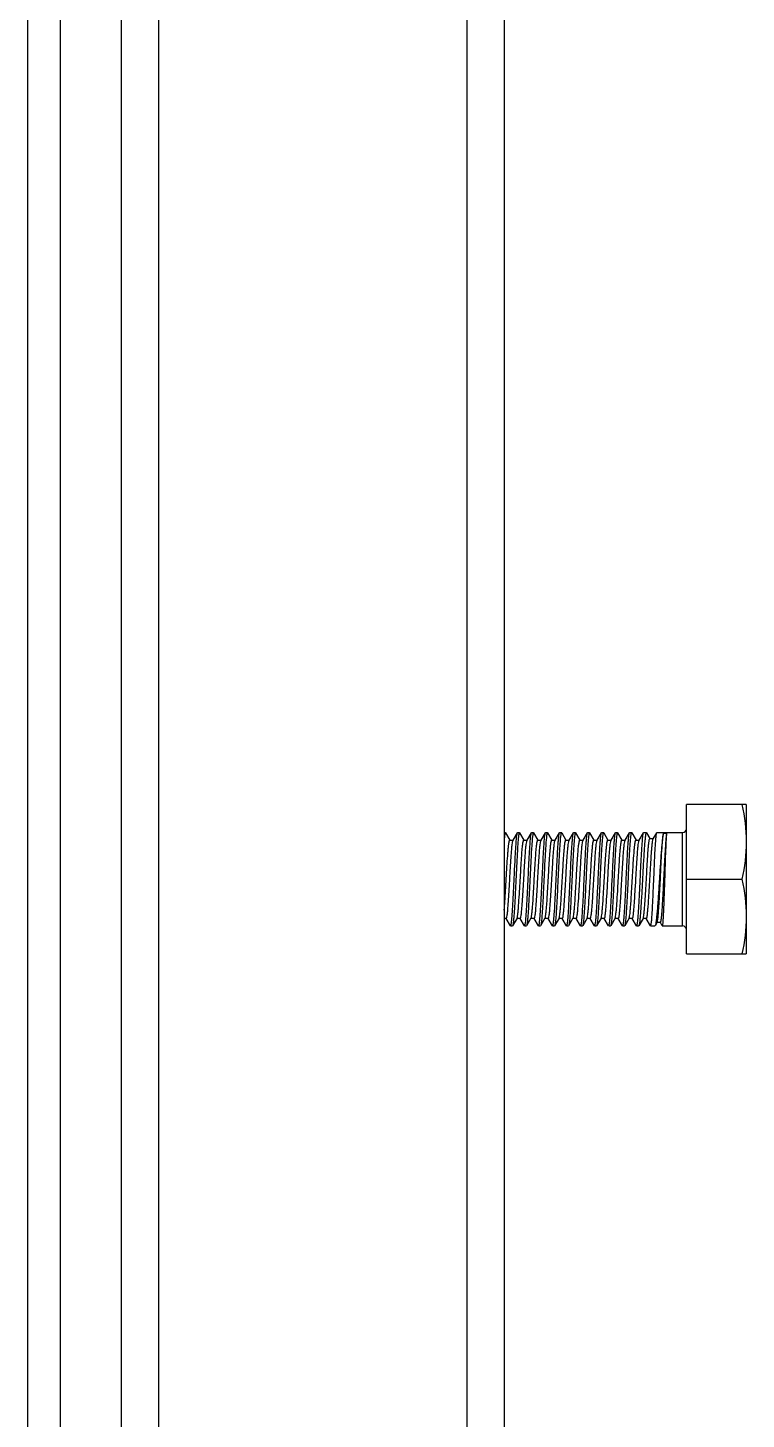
# Model space of a CAD drawing. Extents: x 1031190 to 1725648, y 733081 to 1571294.
# Drawn here: x 1156777 to 1157406, y 1236761 to 1237979 of the extents above; entities that cross this region are included whole.
import ezdxf

# ---------------------------------------------------------------- set-up
doc = ezdxf.new("R2010")
doc.units = 0
doc.header["$LTSCALE"] = 1000
doc.header["$MEASUREMENT"] = 0

msp = doc.modelspace()

# ---------------------------------------------------------------- linework, layer by layer
for p, q in [((1156776.7, 1235977.5), (1156776.7, 1238719.6)), ((1156805.3, 1236335.6), (1156805.3, 1238598.7)), ((1156858.4, 1238445.9), (1156858.4, 1235731)), ((1156891.1, 1238445.9), (1156891.1, 1235731)), ((1157161, 1238445.9), (1157161, 1235731)), ((1157193.7, 1238445.9), (1157193.7, 1235731)), ((1157405.5, 1237299), (1157353.2, 1237299)), ((1157353.2, 1237168.1), (1157353.2, 1237299)), ((1157405.5, 1237299), (1157405.5, 1237168.1)), ((1157193.7, 1237274.4), (1157194.7, 1237274.4)), ((1157194.9, 1237274.3), (1157194.7, 1237274.4)), ((1157194.9, 1237274.3), (1157198.7, 1237267.8)), ((1157198.6, 1237267.8), (1157201.5, 1237267.8)), ((1157201.4, 1237267.7), (1157205.3, 1237274.3)), ((1157205.3, 1237274.3), (1157205.5, 1237274.4)), ((1157205.5, 1237274.4), (1157207, 1237274.4)), ((1157207.2, 1237274.3), (1157207, 1237274.4)), ((1157207.2, 1237274.3), (1157210.9, 1237267.8)), ((1157210.8, 1237267.8), (1157213.8, 1237267.8)), ((1157213.7, 1237267.7), (1157217.6, 1237274.3)), ((1157217.6, 1237274.3), (1157217.7, 1237274.4)), ((1157217.7, 1237274.4), (1157219.3, 1237274.4)), ((1157219.4, 1237274.3), (1157219.3, 1237274.4)), ((1157219.4, 1237274.3), (1157223.2, 1237267.8)), ((1157223.1, 1237267.8), (1157226.1, 1237267.8)), ((1157226, 1237267.7), (1157229.8, 1237274.3)), ((1157229.8, 1237274.3), (1157230, 1237274.4)), ((1157230, 1237274.4), (1157231.5, 1237274.4)), ((1157231.7, 1237274.3), (1157231.5, 1237274.4)), ((1157231.7, 1237274.3), (1157235.5, 1237267.8)), ((1157235.4, 1237267.8), (1157238.3, 1237267.8)), ((1157238.2, 1237267.7), (1157242.1, 1237274.3)), ((1157242.1, 1237274.3), (1157242.3, 1237274.4)), ((1157242.3, 1237274.4), (1157243.8, 1237274.4)), ((1157244, 1237274.3), (1157243.8, 1237274.4)), ((1157244, 1237274.3), (1157247.7, 1237267.8)), ((1157247.6, 1237267.8), (1157250.6, 1237267.8)), ((1157250.5, 1237267.7), (1157254.4, 1237274.3)), ((1157254.4, 1237274.3), (1157254.5, 1237274.4)), ((1157254.5, 1237274.4), (1157256.1, 1237274.4)), ((1157256.2, 1237274.3), (1157260, 1237267.8)), ((1157259.9, 1237267.8), (1157262.9, 1237267.8)), ((1157262.8, 1237267.7), (1157266.6, 1237274.3)), ((1157266.6, 1237274.3), (1157266.8, 1237274.4)), ((1157266.8, 1237274.4), (1157268.3, 1237274.4)), ((1157268.5, 1237274.3), (1157268.3, 1237274.4)), ((1157268.5, 1237274.3), (1157272.3, 1237267.8)), ((1157272.2, 1237267.8), (1157275.1, 1237267.8)), ((1157275, 1237267.7), (1157278.9, 1237274.3)), ((1157278.9, 1237274.3), (1157279.1, 1237274.4)), ((1157279.1, 1237274.4), (1157280.6, 1237274.4)), ((1157280.8, 1237274.3), (1157280.6, 1237274.4)), ((1157280.8, 1237274.3), (1157284.5, 1237267.8)), ((1157284.4, 1237267.8), (1157287.4, 1237267.8)), ((1157287.3, 1237267.7), (1157291.2, 1237274.3)), ((1157291.2, 1237274.3), (1157291.3, 1237274.4)), ((1157291.3, 1237274.4), (1157292.9, 1237274.4)), ((1157293, 1237274.3), (1157292.9, 1237274.4)), ((1157293, 1237274.3), (1157296.8, 1237267.8)), ((1157296.7, 1237267.8), (1157299.7, 1237267.8)), ((1157299.6, 1237267.7), (1157303.4, 1237274.3)), ((1157303.4, 1237274.3), (1157303.6, 1237274.4)), ((1157303.6, 1237274.4), (1157305.1, 1237274.4)), ((1157305.3, 1237274.3), (1157309.1, 1237267.8)), ((1157309, 1237267.8), (1157311.9, 1237267.8)), ((1157311.8, 1237267.7), (1157315.7, 1237274.3)), ((1157315.7, 1237274.3), (1157315.9, 1237274.4)), ((1157315.9, 1237274.4), (1157318.2, 1237274.4)), ((1157318.4, 1237274.3), (1157318.2, 1237274.4)), ((1157318.4, 1237274.3), (1157321.3, 1237269.2)), ((1157321.2, 1237269.2), (1157324.2, 1237269.2)), ((1157324.1, 1237269), (1157327.2, 1237274.3)), ((1157327.2, 1237274.3), (1157327.3, 1237274.4)), ((1157327.3, 1237274.4), (1157349.9, 1237274.4)), ((1157336.1, 1237273.5), (1157333.1, 1237273.5)), ((1157349.9, 1237192.7), (1157349.9, 1237274.4)), ((1157353.2, 1237233.6), (1157401.8, 1237233.6)), ((1157195.5, 1237199.3), (1157193.7, 1237199.3)), ((1157199.2, 1237192.8), (1157195.4, 1237199.3)), ((1157204.9, 1237199.5), (1157201, 1237192.8)), ((1157207.8, 1237199.3), (1157204.8, 1237199.3)), ((1157204.9, 1237199.5), (1157205, 1237199.7)), ((1157211.4, 1237192.8), (1157207.7, 1237199.3)), ((1157217.1, 1237199.5), (1157213.3, 1237192.8)), ((1157217.1, 1237199.5), (1157217.2, 1237199.7)), ((1157220, 1237199.3), (1157217.1, 1237199.3)), ((1157223.7, 1237192.8), (1157219.9, 1237199.3)), ((1157229.4, 1237199.5), (1157225.6, 1237192.8)), ((1157232.3, 1237199.3), (1157229.3, 1237199.3)), ((1157229.4, 1237199.5), (1157229.5, 1237199.7)), ((1157236, 1237192.8), (1157232.2, 1237199.3)), ((1157241.7, 1237199.5), (1157237.8, 1237192.8)), ((1157244.6, 1237199.3), (1157241.6, 1237199.3)), ((1157241.7, 1237199.5), (1157241.8, 1237199.7)), ((1157248.2, 1237192.8), (1157244.5, 1237199.3)), ((1157253.9, 1237199.5), (1157250.1, 1237192.8)), ((1157253.9, 1237199.5), (1157254, 1237199.6)), ((1157256.8, 1237199.3), (1157253.9, 1237199.3)), ((1157260.5, 1237192.8), (1157256.7, 1237199.3)), ((1157266.2, 1237199.5), (1157262.4, 1237192.8)), ((1157269.1, 1237199.3), (1157266.1, 1237199.3)), ((1157272.8, 1237192.8), (1157269, 1237199.3)), ((1157278.5, 1237199.5), (1157274.6, 1237192.8)), ((1157281.4, 1237199.3), (1157278.4, 1237199.3)), ((1157278.5, 1237199.5), (1157278.6, 1237199.6)), ((1157285, 1237192.8), (1157281.3, 1237199.3)), ((1157290.7, 1237199.5), (1157286.9, 1237192.8)), ((1157290.7, 1237199.5), (1157290.8, 1237199.6)), ((1157293.6, 1237199.3), (1157290.7, 1237199.3)), ((1157297.3, 1237192.8), (1157293.5, 1237199.3)), ((1157303, 1237199.5), (1157299.2, 1237192.8)), ((1157305.9, 1237199.3), (1157302.9, 1237199.3)), ((1157303, 1237199.5), (1157303.1, 1237199.6)), ((1157309.6, 1237192.8), (1157305.8, 1237199.3)), ((1157315.3, 1237199.2), (1157311.6, 1237192.8)), ((1157318.2, 1237199.1), (1157315.2, 1237199.1)), ((1157321.7, 1237192.8), (1157318.1, 1237199.1)), ((1157327.6, 1237195.9), (1157325.8, 1237192.9)), ((1157330.5, 1237195.8), (1157327.5, 1237195.8)), ((1157332.1, 1237192.7), (1157330.4, 1237195.7)), ((1157199.2, 1237192.8), (1157199.3, 1237192.7)), ((1157199.3, 1237192.7), (1157200.9, 1237192.7)), ((1157201, 1237192.8), (1157200.9, 1237192.7)), ((1157211.4, 1237192.8), (1157211.6, 1237192.7)), ((1157211.6, 1237192.7), (1157213.1, 1237192.7)), ((1157213.3, 1237192.8), (1157213.1, 1237192.7)), ((1157223.7, 1237192.8), (1157223.9, 1237192.7)), ((1157223.9, 1237192.7), (1157225.4, 1237192.7)), ((1157225.6, 1237192.8), (1157225.4, 1237192.7)), ((1157236, 1237192.8), (1157236.1, 1237192.7)), ((1157236.1, 1237192.7), (1157237.7, 1237192.7)), ((1157237.8, 1237192.8), (1157237.7, 1237192.7)), ((1157248.2, 1237192.8), (1157248.4, 1237192.7)), ((1157248.4, 1237192.7), (1157249.9, 1237192.7)), ((1157250.1, 1237192.8), (1157249.9, 1237192.7)), ((1157260.5, 1237192.8), (1157260.7, 1237192.7)), ((1157260.7, 1237192.7), (1157262.2, 1237192.7)), ((1157262.4, 1237192.8), (1157262.2, 1237192.7)), ((1157272.8, 1237192.8), (1157272.9, 1237192.7)), ((1157272.9, 1237192.7), (1157274.5, 1237192.7)), ((1157285.2, 1237192.7), (1157286.7, 1237192.7)), ((1157286.9, 1237192.8), (1157286.7, 1237192.7)), ((1157297.3, 1237192.8), (1157297.5, 1237192.7)), ((1157297.5, 1237192.7), (1157299, 1237192.7)), ((1157299.2, 1237192.8), (1157299, 1237192.7)), ((1157309.6, 1237192.8), (1157309.7, 1237192.7)), ((1157309.7, 1237192.7), (1157311.4, 1237192.7)), ((1157311.6, 1237192.8), (1157311.4, 1237192.7)), ((1157321.7, 1237192.8), (1157321.9, 1237192.7)), ((1157321.9, 1237192.7), (1157325.6, 1237192.7)), ((1157325.8, 1237192.9), (1157325.6, 1237192.7)), ((1157332.1, 1237192.7), (1157332.2, 1237192.7)), ((1157332.2, 1237192.7), (1157349.9, 1237192.7)), ((1157353.2, 1237168.1), (1157405.5, 1237168.1))]:
    msp.add_line(p, q)
for centre, start, end in [((1157349.9, 1237277.7), 270, 0), ((1157349.9, 1237189.4), 0, 90)]:
    msp.add_arc(centre, 3.27, start, end)
for points in [[(1157401.8, 1237299), (1157404.1, 1237288.2), (1157405.5, 1237277.2), (1157405.5, 1237266.3)], [(1157405.5, 1237266.3), (1157405.5, 1237255.3), (1157404.1, 1237244.3), (1157401.8, 1237233.6)], [(1157401.8, 1237233.6), (1157404.1, 1237222.8), (1157405.5, 1237211.8), (1157405.5, 1237200.8)], [(1157405.5, 1237200.8), (1157405.5, 1237189.9), (1157404.1, 1237178.9), (1157401.8, 1237168.1)]]:
    msp.add_open_spline(points, degree=3)
for points, knots in [([(1157194.7, 1237274.4), (1157194.6, 1237274.4), (1157194.4, 1237273.8), (1157194.2, 1237272.9), (1157193.9, 1237271.1), (1157193.8, 1237269.8), (1157193.7, 1237269)], [0, 0, 0, 0, 0.077049, 0.268055, 0.577055, 1, 1, 1, 1]), ([(1157193.7, 1237206.5), (1157193.9, 1237209), (1157194.4, 1237214.8), (1157195, 1237224), (1157195.5, 1237234.2), (1157196.1, 1237244.3), (1157196.6, 1237252.2), (1157197, 1237257.8), (1157197.3, 1237261.2), (1157197.6, 1237263.9), (1157197.9, 1237266), (1157198.1, 1237267.1), (1157198.4, 1237267.8), (1157198.6, 1237267.8)], [0, 0, 0, 0, 0.125273, 0.280526, 0.451, 0.620464, 0.772784, 0.837888, 0.893492, 0.938284, 0.971239, 0.991709, 1, 1, 1, 1]), ([(1157195.5, 1237199.3), (1157195.6, 1237199.3), (1157195.8, 1237199.5), (1157196, 1237200.3), (1157196.3, 1237202.1), (1157196.7, 1237205.1), (1157197, 1237209), (1157197.4, 1237213.9), (1157197.7, 1237219.5), (1157198.1, 1237225.5), (1157198.6, 1237234), (1157199.1, 1237242.4), (1157199.6, 1237250.4), (1157199.9, 1237255.7), (1157200.3, 1237260.1), (1157200.6, 1237263.6), (1157201, 1237266), (1157201.2, 1237267.3), (1157201.4, 1237267.7)], [0, 0, 0, 0, 0.003516, 0.010771, 0.037949, 0.081609, 0.140308, 0.211978, 0.294061, 0.383613, 0.477416, 0.664254, 0.750571, 0.827952, 0.893624, 0.945254, 0.981055, 1, 1, 1, 1]), ([(1157202.4, 1237233.6), (1157202.6, 1237238.5), (1157203, 1237245.7), (1157203.5, 1237255), (1157203.8, 1237260.9), (1157204.2, 1237266), (1157204.5, 1237269.9), (1157204.9, 1237272.5), (1157205.1, 1237273.9), (1157205.3, 1237274.3)], [0, 0, 0, 0, 0.364023, 0.530311, 0.678342, 0.803036, 0.90014, 0.966414, 1, 1, 1, 1]), ([(1157207, 1237274.4), (1157206.9, 1237274.4), (1157206.7, 1237274.1), (1157206.6, 1237273.6), (1157206.4, 1237272.6), (1157206.1, 1237270.5), (1157205.8, 1237267.1), (1157205.4, 1237262.1), (1157205.1, 1237256), (1157204.7, 1237249), (1157204.3, 1237241.4), (1157204.1, 1237236.2), (1157203.9, 1237233.6)], [0, 0, 0, 0, 0.006679, 0.021742, 0.04591, 0.079126, 0.171519, 0.295578, 0.446611, 0.618856, 0.8057, 1, 1, 1, 1]), ([(1157205, 1237199.7), (1157205.2, 1237200.2), (1157205.4, 1237201.6), (1157205.8, 1237204.2), (1157206.1, 1237207.9), (1157206.6, 1237214.4), (1157207.2, 1237223.9), (1157207.8, 1237234), (1157208.3, 1237242.3), (1157208.6, 1237248.3), (1157209, 1237253.7), (1157209.3, 1237258.4), (1157209.7, 1237262.2), (1157210, 1237265.1), (1157210.3, 1237266.8), (1157210.6, 1237267.6), (1157210.7, 1237267.8), (1157210.8, 1237267.8)], [0, 0, 0, 0, 0.023139, 0.062463, 0.116774, 0.184236, 0.348936, 0.533941, 0.62611, 0.713772, 0.793885, 0.863675, 0.920735, 0.963127, 0.989505, 0.996557, 1, 1, 1, 1]), ([(1157207.8, 1237199.3), (1157207.8, 1237199.3), (1157208, 1237199.5), (1157208.3, 1237200.3), (1157208.6, 1237202.1), (1157208.9, 1237205.1), (1157209.3, 1237209), (1157209.6, 1237213.9), (1157210, 1237219.5), (1157210.4, 1237225.5), (1157210.9, 1237234), (1157211.3, 1237242.4), (1157211.8, 1237250.4), (1157212.2, 1237255.7), (1157212.5, 1237260.1), (1157212.9, 1237263.6), (1157213.3, 1237266), (1157213.5, 1237267.3), (1157213.7, 1237267.7)], [0, 0, 0, 0, 0.003516, 0.010771, 0.037949, 0.081609, 0.140308, 0.211978, 0.294061, 0.383613, 0.477416, 0.664254, 0.750571, 0.827952, 0.893624, 0.945254, 0.981055, 1, 1, 1, 1]), ([(1157214.7, 1237233.6), (1157214.9, 1237238.5), (1157215.2, 1237245.7), (1157215.7, 1237255), (1157216.1, 1237260.9), (1157216.4, 1237266), (1157216.8, 1237269.9), (1157217.1, 1237272.5), (1157217.3, 1237273.9), (1157217.6, 1237274.3)], [0, 0, 0, 0, 0.364021, 0.530313, 0.678345, 0.803036, 0.900138, 0.966413, 1, 1, 1, 1]), ([(1157219.3, 1237274.4), (1157219.2, 1237274.4), (1157219, 1237274.1), (1157218.9, 1237273.6), (1157218.7, 1237272.6), (1157218.4, 1237270.5), (1157218.1, 1237267.1), (1157217.7, 1237262.1), (1157217.3, 1237256), (1157217, 1237249), (1157216.6, 1237241.4), (1157216.3, 1237236.2), (1157216.2, 1237233.6)], [0, 0, 0, 0, 0.006669, 0.021718, 0.045876, 0.079084, 0.171468, 0.295521, 0.446556, 0.618814, 0.805682, 1, 1, 1, 1]), ([(1157217.2, 1237199.7), (1157217.4, 1237200.2), (1157217.7, 1237201.6), (1157218, 1237204.2), (1157218.4, 1237207.9), (1157218.9, 1237214.4), (1157219.5, 1237223.9), (1157220, 1237234), (1157220.5, 1237242.3), (1157220.9, 1237248.2), (1157221.2, 1237253.7), (1157221.6, 1237258.4), (1157221.9, 1237262.2), (1157222.3, 1237265.1), (1157222.6, 1237266.8), (1157222.8, 1237267.6), (1157223, 1237267.8), (1157223.1, 1237267.8)], [0, 0, 0, 0, 0.023, 0.06221, 0.116433, 0.183837, 0.348506, 0.533571, 0.625793, 0.713517, 0.793694, 0.863545, 0.920659, 0.963092, 0.989496, 0.996554, 1, 1, 1, 1]), ([(1157220, 1237199.3), (1157220.1, 1237199.3), (1157220.3, 1237199.5), (1157220.5, 1237200.3), (1157220.9, 1237202.1), (1157221.2, 1237205.1), (1157221.5, 1237209), (1157221.9, 1237213.9), (1157222.3, 1237219.5), (1157222.6, 1237225.5), (1157223.1, 1237234), (1157223.6, 1237242.4), (1157224.1, 1237250.4), (1157224.4, 1237255.7), (1157224.8, 1237260.1), (1157225.1, 1237263.6), (1157225.5, 1237266), (1157225.7, 1237267.3), (1157226, 1237267.7)], [0, 0, 0, 0, 0.003516, 0.010771, 0.037949, 0.081609, 0.140308, 0.211978, 0.294061, 0.383613, 0.477416, 0.664254, 0.750571, 0.827952, 0.893624, 0.945254, 0.981055, 1, 1, 1, 1]), ([(1157226.9, 1237233.6), (1157227.2, 1237238.5), (1157227.5, 1237245.7), (1157228, 1237255), (1157228.4, 1237260.9), (1157228.7, 1237266), (1157229, 1237269.9), (1157229.4, 1237272.5), (1157229.6, 1237273.9), (1157229.8, 1237274.3)], [0, 0, 0, 0, 0.364026, 0.530319, 0.678348, 0.803035, 0.900137, 0.966414, 1, 1, 1, 1]), ([(1157231.5, 1237274.4), (1157231.4, 1237274.4), (1157231.3, 1237274.1), (1157231.1, 1237273.6), (1157230.9, 1237272.6), (1157230.7, 1237270.5), (1157230.3, 1237267.1), (1157230, 1237262.1), (1157229.6, 1237256), (1157229.2, 1237249), (1157228.8, 1237241.4), (1157228.6, 1237236.2), (1157228.5, 1237233.6)], [0, 0, 0, 0, 0.00669, 0.021765, 0.045943, 0.079167, 0.171572, 0.295635, 0.446661, 0.618889, 0.805716, 1, 1, 1, 1]), ([(1157229.5, 1237199.7), (1157229.7, 1237200.2), (1157229.9, 1237201.6), (1157230.3, 1237204.2), (1157230.6, 1237207.8), (1157231.2, 1237214.4), (1157231.7, 1237223.9), (1157232.3, 1237234), (1157232.8, 1237242.3), (1157233.1, 1237248.2), (1157233.5, 1237253.6), (1157233.9, 1237258.4), (1157234.2, 1237262.2), (1157234.5, 1237265.1), (1157234.9, 1237266.8), (1157235.1, 1237267.6), (1157235.3, 1237267.8), (1157235.4, 1237267.8)], [0, 0, 0, 0, 0.022862, 0.061956, 0.116091, 0.183437, 0.348074, 0.5332, 0.625476, 0.713261, 0.793503, 0.863416, 0.920583, 0.963057, 0.989487, 0.996552, 1, 1, 1, 1]), ([(1157232.3, 1237199.3), (1157232.4, 1237199.3), (1157232.6, 1237199.5), (1157232.8, 1237200.3), (1157233.1, 1237202.1), (1157233.5, 1237205.1), (1157233.8, 1237209), (1157234.2, 1237213.9), (1157234.5, 1237219.5), (1157234.9, 1237225.5), (1157235.4, 1237234), (1157235.9, 1237242.4), (1157236.4, 1237250.4), (1157236.7, 1237255.7), (1157237.1, 1237260.1), (1157237.4, 1237263.6), (1157237.8, 1237266), (1157238, 1237267.3), (1157238.2, 1237267.7)], [0, 0, 0, 0, 0.003516, 0.010771, 0.037949, 0.081609, 0.140308, 0.211978, 0.294061, 0.383613, 0.477416, 0.664254, 0.750571, 0.827952, 0.893624, 0.945254, 0.981055, 1, 1, 1, 1]), ([(1157239.2, 1237233.6), (1157239.4, 1237238.5), (1157239.8, 1237245.7), (1157240.3, 1237255), (1157240.6, 1237260.9), (1157241, 1237266), (1157241.3, 1237269.9), (1157241.7, 1237272.5), (1157241.9, 1237273.9), (1157242.1, 1237274.3)], [0, 0, 0, 0, 0.364024, 0.530311, 0.678342, 0.803035, 0.900139, 0.966414, 1, 1, 1, 1]), ([(1157243.8, 1237274.4), (1157243.7, 1237274.4), (1157243.5, 1237274.1), (1157243.4, 1237273.6), (1157243.2, 1237272.6), (1157242.9, 1237270.5), (1157242.6, 1237267.1), (1157242.2, 1237262.1), (1157241.9, 1237256), (1157241.5, 1237249), (1157241.1, 1237241.4), (1157240.9, 1237236.2), (1157240.7, 1237233.6)], [0, 0, 0, 0, 0.006677, 0.021735, 0.045901, 0.079116, 0.171512, 0.295573, 0.4466, 0.618843, 0.805694, 1, 1, 1, 1]), ([(1157241.8, 1237199.7), (1157242, 1237200.1), (1157242.2, 1237201.5), (1157242.6, 1237204.2), (1157242.9, 1237207.8), (1157243.4, 1237214.3), (1157244, 1237223.8), (1157244.6, 1237233.9), (1157245.1, 1237242.3), (1157245.4, 1237248.2), (1157245.8, 1237253.6), (1157246.1, 1237258.4), (1157246.5, 1237262.2), (1157246.8, 1237265.1), (1157247.1, 1237266.8), (1157247.4, 1237267.6), (1157247.5, 1237267.8), (1157247.6, 1237267.8)], [0, 0, 0, 0, 0.022723, 0.061701, 0.115749, 0.183037, 0.347642, 0.532829, 0.625158, 0.713005, 0.793312, 0.863286, 0.920506, 0.963022, 0.989478, 0.99655, 1, 1, 1, 1]), ([(1157244.6, 1237199.3), (1157244.6, 1237199.3), (1157244.8, 1237199.5), (1157245.1, 1237200.3), (1157245.4, 1237202.1), (1157245.7, 1237205.1), (1157246.1, 1237209), (1157246.4, 1237213.9), (1157246.8, 1237219.5), (1157247.2, 1237225.5), (1157247.7, 1237234), (1157248.1, 1237242.4), (1157248.6, 1237250.4), (1157249, 1237255.7), (1157249.3, 1237260.1), (1157249.7, 1237263.6), (1157250.1, 1237266), (1157250.3, 1237267.3), (1157250.5, 1237267.7)], [0, 0, 0, 0, 0.003516, 0.010771, 0.037949, 0.081609, 0.140308, 0.211978, 0.294061, 0.383613, 0.477416, 0.664254, 0.750571, 0.827952, 0.893624, 0.945254, 0.981055, 1, 1, 1, 1]), ([(1157251.5, 1237233.6), (1157251.7, 1237238.5), (1157252, 1237245.7), (1157252.5, 1237255), (1157252.9, 1237260.9), (1157253.2, 1237266), (1157253.6, 1237269.9), (1157253.9, 1237272.5), (1157254.1, 1237273.9), (1157254.4, 1237274.3)], [0, 0, 0, 0, 0.364026, 0.530313, 0.678337, 0.803029, 0.900137, 0.966414, 1, 1, 1, 1]), ([(1157256.1, 1237274.4), (1157256, 1237274.4), (1157255.8, 1237274.1), (1157255.7, 1237273.6), (1157255.5, 1237272.6), (1157255.2, 1237270.5), (1157254.9, 1237267.1), (1157254.5, 1237262.1), (1157254.1, 1237256), (1157253.8, 1237249), (1157253.4, 1237241.4), (1157253.1, 1237236.2), (1157253, 1237233.6)], [0, 0, 0, 0, 0.006697, 0.021777, 0.045962, 0.079191, 0.171605, 0.29567, 0.44669, 0.618909, 0.805726, 1, 1, 1, 1]), ([(1157254, 1237199.6), (1157254.2, 1237200.1), (1157254.5, 1237201.5), (1157254.8, 1237204.1), (1157255.2, 1237207.8), (1157255.7, 1237214.3), (1157256.3, 1237223.8), (1157256.8, 1237233.9), (1157257.3, 1237242.2), (1157257.7, 1237248.2), (1157258, 1237253.6), (1157258.4, 1237258.3), (1157258.7, 1237262.2), (1157259.1, 1237265.1), (1157259.4, 1237266.8), (1157259.6, 1237267.6), (1157259.8, 1237267.8), (1157259.9, 1237267.8)], [0, 0, 0, 0, 0.022584, 0.061447, 0.115407, 0.182636, 0.34721, 0.532457, 0.62484, 0.712749, 0.79312, 0.863155, 0.920429, 0.962986, 0.989469, 0.996548, 1, 1, 1, 1]), ([(1157256.2, 1237274.3), (1157256.2, 1237274.3), (1157256.2, 1237274.4), (1157256.1, 1237274.4), (1157256.1, 1237274.4)], [0, 0, 0, 0, 0.600612, 1, 1, 1, 1]), ([(1157256.8, 1237199.3), (1157256.9, 1237199.3), (1157257.1, 1237199.5), (1157257.3, 1237200.3), (1157257.7, 1237202.1), (1157258, 1237205.1), (1157258.3, 1237209), (1157258.7, 1237213.9), (1157259.1, 1237219.5), (1157259.4, 1237225.5), (1157259.9, 1237234), (1157260.4, 1237242.4), (1157260.9, 1237250.4), (1157261.2, 1237255.7), (1157261.6, 1237260.1), (1157261.9, 1237263.6), (1157262.3, 1237266), (1157262.5, 1237267.3), (1157262.8, 1237267.7)], [0, 0, 0, 0, 0.003516, 0.010772, 0.037949, 0.081609, 0.140308, 0.211978, 0.294061, 0.383612, 0.477416, 0.664254, 0.750571, 0.827952, 0.893624, 0.945254, 0.981055, 1, 1, 1, 1]), ([(1157263.7, 1237233.6), (1157264, 1237238.5), (1157264.3, 1237245.7), (1157264.8, 1237255), (1157265.1, 1237260.9), (1157265.5, 1237266), (1157265.8, 1237269.9), (1157266.2, 1237272.5), (1157266.4, 1237273.9), (1157266.6, 1237274.3)], [0, 0, 0, 0, 0.364026, 0.530312, 0.67834, 0.803034, 0.90014, 0.966415, 1, 1, 1, 1]), ([(1157268.3, 1237274.4), (1157268.2, 1237274.4), (1157268.1, 1237274.1), (1157267.9, 1237273.6), (1157267.7, 1237272.6), (1157267.5, 1237270.5), (1157267.1, 1237267.1), (1157266.8, 1237262.1), (1157266.4, 1237256), (1157266, 1237249), (1157265.6, 1237241.4), (1157265.4, 1237236.2), (1157265.3, 1237233.6)], [0, 0, 0, 0, 0.006686, 0.021757, 0.045931, 0.079152, 0.171553, 0.295615, 0.446644, 0.618879, 0.805711, 1, 1, 1, 1]), ([(1157266.3, 1237199.6), (1157266.5, 1237200.1), (1157266.7, 1237201.5), (1157267.1, 1237204.1), (1157267.4, 1237207.7), (1157267.9, 1237214.3), (1157268.5, 1237223.8), (1157269.1, 1237233.9), (1157269.6, 1237242.2), (1157269.9, 1237248.2), (1157270.3, 1237253.6), (1157270.7, 1237258.3), (1157271, 1237262.2), (1157271.3, 1237265.1), (1157271.7, 1237266.8), (1157271.9, 1237267.6), (1157272.1, 1237267.8), (1157272.2, 1237267.8)], [0, 0, 0, 0, 0.022445, 0.061192, 0.115065, 0.182235, 0.346776, 0.532084, 0.624521, 0.712492, 0.792928, 0.863025, 0.920353, 0.962951, 0.98946, 0.996545, 1, 1, 1, 1]), ([(1157269.1, 1237199.3), (1157269.2, 1237199.3), (1157269.3, 1237199.5), (1157269.6, 1237200.3), (1157269.9, 1237202.1), (1157270.3, 1237205.1), (1157270.6, 1237209), (1157271, 1237213.9), (1157271.3, 1237219.5), (1157271.7, 1237225.5), (1157272.2, 1237234), (1157272.7, 1237242.4), (1157273.2, 1237250.4), (1157273.5, 1237255.7), (1157273.9, 1237260.1), (1157274.2, 1237263.6), (1157274.6, 1237266), (1157274.8, 1237267.3), (1157275, 1237267.7)], [0, 0, 0, 0, 0.003516, 0.010772, 0.037949, 0.081609, 0.140308, 0.211978, 0.294061, 0.383612, 0.477416, 0.664253, 0.750571, 0.827952, 0.893624, 0.945254, 0.981055, 1, 1, 1, 1]), ([(1157276, 1237233.6), (1157276.2, 1237238.5), (1157276.6, 1237245.7), (1157277.1, 1237255), (1157277.4, 1237260.9), (1157277.8, 1237266), (1157278.1, 1237269.9), (1157278.5, 1237272.5), (1157278.7, 1237273.9), (1157278.9, 1237274.3)], [0, 0, 0, 0, 0.364021, 0.530311, 0.678343, 0.803036, 0.90014, 0.966414, 1, 1, 1, 1]), ([(1157280.6, 1237274.4), (1157280.5, 1237274.4), (1157280.3, 1237274.1), (1157280.2, 1237273.6), (1157280, 1237272.6), (1157279.7, 1237270.5), (1157279.4, 1237267.1), (1157279, 1237262.1), (1157278.7, 1237256), (1157278.3, 1237249), (1157277.9, 1237241.4), (1157277.7, 1237236.2), (1157277.5, 1237233.6)], [0, 0, 0, 0, 0.006676, 0.021736, 0.045901, 0.079115, 0.171505, 0.295563, 0.446596, 0.618846, 0.805696, 1, 1, 1, 1]), ([(1157278.6, 1237199.6), (1157278.8, 1237200.1), (1157279, 1237201.5), (1157279.4, 1237204.1), (1157279.7, 1237207.7), (1157280.2, 1237214.2), (1157280.8, 1237223.7), (1157281.4, 1237233.8), (1157281.8, 1237242.2), (1157282.2, 1237248.1), (1157282.6, 1237253.6), (1157282.9, 1237258.3), (1157283.3, 1237262.2), (1157283.6, 1237265.1), (1157283.9, 1237266.8), (1157284.2, 1237267.6), (1157284.3, 1237267.8), (1157284.4, 1237267.8)], [0, 0, 0, 0, 0.022306, 0.060937, 0.114721, 0.181834, 0.346342, 0.531711, 0.624202, 0.712235, 0.792736, 0.862894, 0.920276, 0.962916, 0.98945, 0.996543, 1, 1, 1, 1]), ([(1157281.4, 1237199.3), (1157281.4, 1237199.3), (1157281.6, 1237199.5), (1157281.9, 1237200.3), (1157282.2, 1237202.1), (1157282.5, 1237205.1), (1157282.9, 1237209), (1157283.2, 1237213.9), (1157283.6, 1237219.5), (1157284, 1237225.5), (1157284.4, 1237234), (1157284.9, 1237242.4), (1157285.4, 1237250.4), (1157285.8, 1237255.7), (1157286.1, 1237260.1), (1157286.5, 1237263.6), (1157286.9, 1237266), (1157287.1, 1237267.3), (1157287.3, 1237267.7)], [0, 0, 0, 0, 0.003515, 0.010772, 0.037949, 0.081609, 0.140308, 0.211978, 0.294061, 0.383612, 0.477415, 0.664253, 0.750571, 0.827952, 0.893624, 0.945254, 0.981055, 1, 1, 1, 1]), ([(1157288.3, 1237233.6), (1157288.5, 1237238.5), (1157288.8, 1237245.7), (1157289.3, 1237255), (1157289.7, 1237260.9), (1157290, 1237266), (1157290.4, 1237269.9), (1157290.7, 1237272.5), (1157290.9, 1237273.9), (1157291.2, 1237274.3)], [0, 0, 0, 0, 0.364021, 0.530314, 0.678346, 0.803036, 0.900137, 0.966413, 1, 1, 1, 1]), ([(1157292.9, 1237274.4), (1157292.8, 1237274.4), (1157292.6, 1237274.1), (1157292.5, 1237273.6), (1157292.3, 1237272.6), (1157292, 1237270.5), (1157291.7, 1237267.1), (1157291.3, 1237262.1), (1157290.9, 1237256), (1157290.5, 1237249), (1157290.2, 1237241.4), (1157289.9, 1237236.2), (1157289.8, 1237233.6)], [0, 0, 0, 0, 0.006669, 0.021718, 0.045876, 0.079084, 0.171468, 0.295522, 0.446557, 0.618815, 0.805682, 1, 1, 1, 1]), ([(1157290.8, 1237199.6), (1157291, 1237200.1), (1157291.3, 1237201.5), (1157291.6, 1237204.1), (1157292, 1237207.7), (1157292.5, 1237214.2), (1157293.1, 1237223.7), (1157293.6, 1237233.8), (1157294.1, 1237242.2), (1157294.5, 1237248.1), (1157294.8, 1237253.6), (1157295.2, 1237258.3), (1157295.5, 1237262.2), (1157295.9, 1237265.1), (1157296.2, 1237266.8), (1157296.4, 1237267.6), (1157296.6, 1237267.8), (1157296.7, 1237267.8)], [0, 0, 0, 0, 0.022167, 0.060682, 0.114378, 0.181432, 0.345908, 0.531337, 0.623882, 0.711978, 0.792543, 0.862763, 0.920199, 0.962881, 0.989441, 0.996541, 1, 1, 1, 1]), ([(1157293.6, 1237199.3), (1157293.7, 1237199.3), (1157293.9, 1237199.5), (1157294.1, 1237200.3), (1157294.5, 1237202.1), (1157294.8, 1237205.1), (1157295.1, 1237209), (1157295.5, 1237213.9), (1157295.9, 1237219.5), (1157296.2, 1237225.5), (1157296.7, 1237234), (1157297.2, 1237242.4), (1157297.7, 1237250.4), (1157298, 1237255.7), (1157298.4, 1237260.1), (1157298.7, 1237263.6), (1157299.1, 1237266), (1157299.3, 1237267.3), (1157299.6, 1237267.7)], [0, 0, 0, 0, 0.003515, 0.010772, 0.037949, 0.081609, 0.140308, 0.211978, 0.294061, 0.383612, 0.477415, 0.664253, 0.750571, 0.827952, 0.893624, 0.945254, 0.981055, 1, 1, 1, 1]), ([(1157300.5, 1237233.6), (1157300.8, 1237238.5), (1157301.1, 1237245.7), (1157301.6, 1237255), (1157301.9, 1237260.9), (1157302.3, 1237266), (1157302.6, 1237269.9), (1157303, 1237272.5), (1157303.2, 1237273.9), (1157303.4, 1237274.3)], [0, 0, 0, 0, 0.364026, 0.530319, 0.678348, 0.803035, 0.900137, 0.966414, 1, 1, 1, 1]), ([(1157305.1, 1237274.4), (1157305, 1237274.4), (1157304.9, 1237274.1), (1157304.7, 1237273.6), (1157304.5, 1237272.6), (1157304.3, 1237270.5), (1157303.9, 1237267.1), (1157303.6, 1237262.1), (1157303.2, 1237256), (1157302.8, 1237249), (1157302.4, 1237241.4), (1157302.2, 1237236.2), (1157302.1, 1237233.6)], [0, 0, 0, 0, 0.006688, 0.021753, 0.045929, 0.079148, 0.171548, 0.29561, 0.446639, 0.618873, 0.805706, 1, 1, 1, 1]), ([(1157303.1, 1237199.6), (1157303.3, 1237200.1), (1157303.5, 1237201.5), (1157303.9, 1237204), (1157304.2, 1237207.7), (1157304.7, 1237214.1), (1157305.3, 1237223.7), (1157305.9, 1237233.8), (1157306.4, 1237242.1), (1157306.7, 1237248.1), (1157307.1, 1237253.6), (1157307.5, 1237258.3), (1157307.8, 1237262.2), (1157308.1, 1237265.1), (1157308.5, 1237266.8), (1157308.7, 1237267.6), (1157308.9, 1237267.8), (1157309, 1237267.8)], [0, 0, 0, 0, 0.022028, 0.060426, 0.114034, 0.181029, 0.345472, 0.530963, 0.623561, 0.71172, 0.79235, 0.862632, 0.920122, 0.962845, 0.989432, 0.996538, 1, 1, 1, 1]), ([(1157305.3, 1237274.3), (1157305.3, 1237274.3), (1157305.2, 1237274.4), (1157305.2, 1237274.4), (1157305.1, 1237274.4)], [0, 0, 0, 0, 0.600476, 1, 1, 1, 1]), ([(1157305.9, 1237199.3), (1157306, 1237199.3), (1157306.1, 1237199.5), (1157306.4, 1237200.3), (1157306.7, 1237202.1), (1157307.1, 1237205.1), (1157307.4, 1237209), (1157307.8, 1237213.9), (1157308.1, 1237219.5), (1157308.5, 1237225.5), (1157309, 1237234), (1157309.5, 1237242.4), (1157310, 1237250.4), (1157310.3, 1237255.7), (1157310.7, 1237260.1), (1157311, 1237263.6), (1157311.4, 1237266), (1157311.6, 1237267.3), (1157311.8, 1237267.7)], [0, 0, 0, 0, 0.003515, 0.010772, 0.037949, 0.081609, 0.140308, 0.211978, 0.294061, 0.383612, 0.477415, 0.664253, 0.750571, 0.827952, 0.893624, 0.945254, 0.981055, 1, 1, 1, 1]), ([(1157312.8, 1237233.6), (1157313, 1237238.5), (1157313.4, 1237245.7), (1157313.9, 1237255), (1157314.2, 1237260.9), (1157314.6, 1237266), (1157314.9, 1237269.9), (1157315.3, 1237272.5), (1157315.5, 1237273.9), (1157315.7, 1237274.3)], [0, 0, 0, 0, 0.364024, 0.530312, 0.678343, 0.803036, 0.90014, 0.966414, 1, 1, 1, 1]), ([(1157318.2, 1237274.4), (1157318.1, 1237274.4), (1157317.9, 1237274.1), (1157317.7, 1237273.6), (1157317.5, 1237272.6), (1157317.2, 1237270.5), (1157316.8, 1237267.1), (1157316.4, 1237262.1), (1157316, 1237256), (1157315.6, 1237249), (1157315.1, 1237241.4), (1157314.9, 1237236.2), (1157314.7, 1237233.6)], [0, 0, 0, 0, 0.007187, 0.022465, 0.046744, 0.080015, 0.172417, 0.296393, 0.447275, 0.619318, 0.805937, 1, 1, 1, 1]), ([(1157315.3, 1237199.2), (1157315.5, 1237199.6), (1157315.7, 1237200.9), (1157316.1, 1237203.4), (1157316.5, 1237207), (1157316.8, 1237211.6), (1157317.2, 1237217), (1157317.7, 1237225.2), (1157318.2, 1237233.9), (1157318.7, 1237242.5), (1157319, 1237248.7), (1157319.4, 1237254.4), (1157319.7, 1237259.3), (1157320.1, 1237263.4), (1157320.4, 1237266.3), (1157320.8, 1237268.2), (1157321, 1237268.9), (1157321.2, 1237269.2), (1157321.2, 1237269.2)], [0, 0, 0, 0, 0.019036, 0.055162, 0.107284, 0.173532, 0.25149, 0.338305, 0.525651, 0.619397, 0.708683, 0.790327, 0.861445, 0.919555, 0.962678, 0.989457, 0.996584, 1, 1, 1, 1]), ([(1157318.2, 1237199.1), (1157318.2, 1237199.1), (1157318.4, 1237199.3), (1157318.7, 1237200.1), (1157319, 1237202), (1157319.3, 1237205), (1157319.7, 1237209.2), (1157320.1, 1237214.2), (1157320.4, 1237219.9), (1157320.8, 1237226.2), (1157321.3, 1237234.8), (1157321.8, 1237243.4), (1157322.3, 1237251.6), (1157322.6, 1237256.9), (1157323, 1237261.4), (1157323.3, 1237265), (1157323.7, 1237267.4), (1157323.9, 1237268.7), (1157324.1, 1237269)], [0, 0, 0, 0, 0.003526, 0.010871, 0.03842, 0.082642, 0.142013, 0.214376, 0.297085, 0.387117, 0.481196, 0.667858, 0.753739, 0.830507, 0.895467, 0.946372, 0.98153, 1, 1, 1, 1]), ([(1157324.7, 1237233.6), (1157324.9, 1237238.6), (1157325.2, 1237245.8), (1157325.6, 1237255.1), (1157325.9, 1237261.1), (1157326.3, 1237266.1), (1157326.5, 1237270.1), (1157326.9, 1237272.6), (1157327, 1237274), (1157327.2, 1237274.3)], [0, 0, 0, 0, 0.366748, 0.534004, 0.682559, 0.80722, 0.903651, 0.968552, 1, 1, 1, 1]), ([(1157327.6, 1237195.9), (1157327.8, 1237196.3), (1157328, 1237197.6), (1157328.4, 1237199.9), (1157328.7, 1237203.5), (1157329, 1237208), (1157329.4, 1237213.3), (1157329.8, 1237221.6), (1157330.4, 1237232.7), (1157331, 1237245.8), (1157331.6, 1237257.6), (1157332.3, 1237266.7), (1157332.7, 1237271.7), (1157333.1, 1237273.5)], [0, 0, 0, 0, 0.016498, 0.048153, 0.094091, 0.152829, 0.222461, 0.300749, 0.473185, 0.64885, 0.806645, 0.928205, 1, 1, 1, 1]), ([(1157333.1, 1237273.5), (1157332.9, 1237272.8), (1157332.5, 1237271.1), (1157331.9, 1237266.4), (1157331.2, 1237258.2), (1157330.3, 1237246.6), (1157329.8, 1237238.1), (1157329.5, 1237233.6)], [0, 0, 0, 0, 0.052104, 0.130854, 0.359409, 0.660459, 1, 1, 1, 1]), ([(1157330.5, 1237195.8), (1157330.5, 1237195.8), (1157330.7, 1237196), (1157330.9, 1237196.5), (1157331, 1237197.4), (1157331.3, 1237199.1), (1157331.6, 1237202), (1157332, 1237206.2), (1157332.3, 1237211.5), (1157332.7, 1237217.5), (1157333, 1237224), (1157333.5, 1237233.3), (1157334, 1237244.6), (1157334.7, 1237256.9), (1157335.3, 1237266.4), (1157335.8, 1237271.6), (1157336.1, 1237273.5)], [0, 0, 0, 0, 0.003181, 0.009997, 0.020842, 0.035708, 0.077022, 0.132568, 0.200428, 0.278278, 0.363482, 0.453195, 0.634322, 0.798504, 0.925407, 1, 1, 1, 1]), ([(1157334.4, 1237233.6), (1157334.6, 1237238.1), (1157334.8, 1237246.6), (1157335.2, 1237258.2), (1157335.6, 1237267), (1157335.9, 1237271.8), (1157336.1, 1237273.5)], [0, 0, 0, 0, 0.340216, 0.641739, 0.870295, 1, 1, 1, 1]), ([(1157199.3, 1237192.7), (1157199.4, 1237192.7), (1157199.6, 1237193), (1157199.7, 1237193.6), (1157199.9, 1237194.6), (1157200.2, 1237196.6), (1157200.5, 1237200), (1157200.9, 1237205), (1157201.3, 1237211.1), (1157201.6, 1237218.1), (1157202, 1237225.7), (1157202.3, 1237230.9), (1157202.4, 1237233.6)], [0, 0, 0, 0, 0.006696, 0.021778, 0.045962, 0.079192, 0.171607, 0.295672, 0.44669, 0.618908, 0.805728, 1, 1, 1, 1]), ([(1157203.9, 1237233.6), (1157203.7, 1237228.6), (1157203.4, 1237221.4), (1157202.9, 1237212.2), (1157202.5, 1237206.2), (1157202.2, 1237201.2), (1157201.8, 1237197.2), (1157201.5, 1237194.6), (1157201.3, 1237193.2), (1157201, 1237192.8)], [0, 0, 0, 0, 0.36397, 0.530239, 0.678254, 0.802945, 0.900063, 0.966368, 1, 1, 1, 1]), ([(1157211.6, 1237192.7), (1157211.7, 1237192.7), (1157211.9, 1237193), (1157212, 1237193.6), (1157212.2, 1237194.6), (1157212.5, 1237196.6), (1157212.8, 1237200), (1157213.2, 1237205), (1157213.5, 1237211.1), (1157213.9, 1237218.1), (1157214.3, 1237225.7), (1157214.5, 1237230.9), (1157214.7, 1237233.6)], [0, 0, 0, 0, 0.006683, 0.02175, 0.045921, 0.079139, 0.171534, 0.295592, 0.446617, 0.618856, 0.805703, 1, 1, 1, 1]), ([(1157216.2, 1237233.6), (1157216, 1237228.6), (1157215.6, 1237221.4), (1157215.1, 1237212.2), (1157214.8, 1237206.2), (1157214.4, 1237201.2), (1157214.1, 1237197.2), (1157213.7, 1237194.6), (1157213.5, 1237193.2), (1157213.3, 1237192.8)], [0, 0, 0, 0, 0.363954, 0.530216, 0.678234, 0.802928, 0.900053, 0.966366, 1, 1, 1, 1]), ([(1157223.9, 1237192.7), (1157224, 1237192.7), (1157224.1, 1237193), (1157224.3, 1237193.6), (1157224.5, 1237194.6), (1157224.7, 1237196.6), (1157225.1, 1237200), (1157225.4, 1237205), (1157225.8, 1237211.1), (1157226.2, 1237218.1), (1157226.6, 1237225.7), (1157226.8, 1237230.9), (1157226.9, 1237233.6)], [0, 0, 0, 0, 0.006669, 0.021719, 0.045878, 0.079087, 0.171477, 0.295536, 0.446573, 0.618824, 0.805681, 1, 1, 1, 1]), ([(1157228.5, 1237233.6), (1157228.2, 1237228.6), (1157227.9, 1237221.4), (1157227.4, 1237212.2), (1157227, 1237206.2), (1157226.7, 1237201.2), (1157226.4, 1237197.2), (1157226, 1237194.6), (1157225.8, 1237193.2), (1157225.6, 1237192.8)], [0, 0, 0, 0, 0.363958, 0.530229, 0.678249, 0.80294, 0.900058, 0.966367, 1, 1, 1, 1]), ([(1157236.1, 1237192.7), (1157236.2, 1237192.7), (1157236.4, 1237193), (1157236.5, 1237193.6), (1157236.7, 1237194.6), (1157237, 1237196.6), (1157237.3, 1237200), (1157237.7, 1237205), (1157238.1, 1237211.1), (1157238.4, 1237218.1), (1157238.8, 1237225.7), (1157239.1, 1237230.9), (1157239.2, 1237233.6)], [0, 0, 0, 0, 0.006673, 0.021729, 0.045891, 0.079103, 0.17149, 0.295546, 0.446581, 0.618835, 0.805691, 1, 1, 1, 1]), ([(1157240.7, 1237233.6), (1157240.5, 1237228.6), (1157240.2, 1237221.4), (1157239.7, 1237212.2), (1157239.3, 1237206.2), (1157239, 1237201.2), (1157238.6, 1237197.2), (1157238.3, 1237194.6), (1157238.1, 1237193.2), (1157237.8, 1237192.8)], [0, 0, 0, 0, 0.363957, 0.530226, 0.678246, 0.80294, 0.90006, 0.966367, 1, 1, 1, 1]), ([(1157248.4, 1237192.7), (1157248.5, 1237192.7), (1157248.7, 1237193), (1157248.8, 1237193.6), (1157249, 1237194.6), (1157249.3, 1237196.6), (1157249.6, 1237200), (1157250, 1237205), (1157250.3, 1237211.1), (1157250.7, 1237218.1), (1157251.1, 1237225.7), (1157251.3, 1237230.9), (1157251.5, 1237233.6)], [0, 0, 0, 0, 0.006683, 0.02175, 0.045922, 0.079141, 0.171538, 0.295599, 0.446629, 0.61887, 0.805706, 1, 1, 1, 1]), ([(1157253, 1237233.6), (1157252.8, 1237228.6), (1157252.4, 1237221.4), (1157251.9, 1237212.2), (1157251.6, 1237206.2), (1157251.2, 1237201.2), (1157250.9, 1237197.2), (1157250.5, 1237194.6), (1157250.3, 1237193.2), (1157250.1, 1237192.8)], [0, 0, 0, 0, 0.363961, 0.530224, 0.678244, 0.802939, 0.900061, 0.966368, 1, 1, 1, 1]), ([(1157260.7, 1237192.7), (1157260.8, 1237192.7), (1157260.9, 1237193), (1157261.1, 1237193.6), (1157261.3, 1237194.6), (1157261.5, 1237196.6), (1157261.9, 1237200), (1157262.2, 1237205), (1157262.6, 1237211.1), (1157263, 1237218.1), (1157263.4, 1237225.7), (1157263.6, 1237230.9), (1157263.7, 1237233.6)], [0, 0, 0, 0, 0.006693, 0.021771, 0.045952, 0.079178, 0.171587, 0.295651, 0.446675, 0.618899, 0.805721, 1, 1, 1, 1]), ([(1157265.3, 1237233.6), (1157265, 1237228.6), (1157264.7, 1237221.4), (1157264.2, 1237212.2), (1157263.8, 1237206.2), (1157263.5, 1237201.2), (1157263.2, 1237197.2), (1157262.8, 1237194.6), (1157262.6, 1237193.2), (1157262.4, 1237192.8)], [0, 0, 0, 0, 0.363963, 0.530226, 0.67824, 0.802935, 0.900059, 0.966368, 1, 1, 1, 1]), ([(1157272.9, 1237192.7), (1157273, 1237192.7), (1157273.2, 1237193), (1157273.3, 1237193.6), (1157273.5, 1237194.6), (1157273.8, 1237196.6), (1157274.1, 1237200), (1157274.5, 1237205), (1157274.9, 1237211.1), (1157275.2, 1237218.1), (1157275.6, 1237225.7), (1157275.9, 1237230.9), (1157276, 1237233.6)], [0, 0, 0, 0, 0.006694, 0.021774, 0.045957, 0.079186, 0.171599, 0.295663, 0.446681, 0.618902, 0.805725, 1, 1, 1, 1]), ([(1157277.5, 1237233.6), (1157277.3, 1237228.6), (1157277, 1237221.4), (1157276.5, 1237212.2), (1157276.1, 1237206.2), (1157275.8, 1237201.2), (1157275.4, 1237197.2), (1157275.1, 1237194.6), (1157274.9, 1237193.2), (1157274.6, 1237192.8)], [0, 0, 0, 0, 0.363971, 0.530241, 0.678257, 0.802947, 0.900064, 0.966368, 1, 1, 1, 1]), ([(1157285.2, 1237192.7), (1157285.3, 1237192.7), (1157285.5, 1237193), (1157285.6, 1237193.6), (1157285.8, 1237194.6), (1157286.1, 1237196.6), (1157286.4, 1237200), (1157286.8, 1237205), (1157287.1, 1237211.1), (1157287.5, 1237218.1), (1157287.9, 1237225.7), (1157288.1, 1237230.9), (1157288.3, 1237233.6)], [0, 0, 0, 0, 0.006682, 0.021747, 0.045917, 0.079134, 0.171527, 0.295584, 0.44661, 0.618852, 0.805701, 1, 1, 1, 1]), ([(1157289.8, 1237233.6), (1157289.6, 1237228.6), (1157289.2, 1237221.4), (1157288.7, 1237212.2), (1157288.4, 1237206.2), (1157288, 1237201.2), (1157287.7, 1237197.2), (1157287.3, 1237194.6), (1157287.1, 1237193.2), (1157286.9, 1237192.8)], [0, 0, 0, 0, 0.363954, 0.530216, 0.678234, 0.802928, 0.900053, 0.966366, 1, 1, 1, 1]), ([(1157297.5, 1237192.7), (1157297.6, 1237192.7), (1157297.7, 1237193), (1157297.9, 1237193.6), (1157298.1, 1237194.6), (1157298.3, 1237196.6), (1157298.7, 1237200), (1157299, 1237205), (1157299.4, 1237211.1), (1157299.8, 1237218.1), (1157300.2, 1237225.7), (1157300.4, 1237230.9), (1157300.5, 1237233.6)], [0, 0, 0, 0, 0.006669, 0.02172, 0.045879, 0.079089, 0.171479, 0.295539, 0.446576, 0.618826, 0.805682, 1, 1, 1, 1]), ([(1157302.1, 1237233.6), (1157301.8, 1237228.6), (1157301.5, 1237221.4), (1157301, 1237212.2), (1157300.6, 1237206.2), (1157300.3, 1237201.2), (1157300, 1237197.2), (1157299.6, 1237194.6), (1157299.4, 1237193.2), (1157299.2, 1237192.8)], [0, 0, 0, 0, 0.363959, 0.530229, 0.678249, 0.80294, 0.900058, 0.966367, 1, 1, 1, 1]), ([(1157309.7, 1237192.7), (1157309.8, 1237192.7), (1157310, 1237193), (1157310.1, 1237193.6), (1157310.3, 1237194.6), (1157310.6, 1237196.6), (1157310.9, 1237200), (1157311.3, 1237205), (1157311.7, 1237211.1), (1157312, 1237218.1), (1157312.4, 1237225.7), (1157312.7, 1237230.9), (1157312.8, 1237233.6)], [0, 0, 0, 0, 0.006673, 0.021727, 0.045889, 0.079101, 0.171487, 0.295543, 0.446578, 0.618832, 0.80569, 1, 1, 1, 1]), ([(1157314.7, 1237233.6), (1157314.5, 1237228.6), (1157314.1, 1237221.4), (1157313.5, 1237212.2), (1157313.2, 1237206.3), (1157312.8, 1237201.2), (1157312.4, 1237197.3), (1157312, 1237194.6), (1157311.8, 1237193.2), (1157311.6, 1237192.8)], [0, 0, 0, 0, 0.362797, 0.528646, 0.676443, 0.801155, 0.898568, 0.965462, 1, 1, 1, 1]), ([(1157321.9, 1237192.7), (1157321.9, 1237192.7), (1157322.1, 1237193), (1157322.2, 1237193.6), (1157322.4, 1237194.6), (1157322.7, 1237196.6), (1157323, 1237200), (1157323.3, 1237205), (1157323.7, 1237211.1), (1157324, 1237218.1), (1157324.3, 1237225.7), (1157324.6, 1237230.9), (1157324.7, 1237233.6)], [0, 0, 0, 0, 0.006494, 0.021489, 0.045625, 0.078827, 0.171228, 0.295321, 0.446402, 0.618703, 0.80562, 1, 1, 1, 1]), ([(1157329.5, 1237233.6), (1157329.2, 1237228.7), (1157328.8, 1237221.5), (1157328.1, 1237212.4), (1157327.7, 1237206.5), (1157327.2, 1237201.5), (1157326.8, 1237197.5), (1157326.4, 1237194.8), (1157326.1, 1237193.3), (1157325.8, 1237192.9)], [0, 0, 0, 0, 0.359329, 0.52395, 0.67108, 0.795828, 0.894098, 0.962746, 1, 1, 1, 1]), ([(1157332.2, 1237192.7), (1157332.3, 1237192.7), (1157332.4, 1237193), (1157332.5, 1237193.5), (1157332.7, 1237194.6), (1157332.8, 1237195.9), (1157332.9, 1237197.6), (1157333.1, 1237200.6), (1157333.4, 1237205), (1157333.6, 1237211.1), (1157333.9, 1237218.1), (1157334.1, 1237225.7), (1157334.3, 1237230.9), (1157334.4, 1237233.6)], [0, 0, 0, 0, 0.005906, 0.02066, 0.044668, 0.077802, 0.119769, 0.170184, 0.29436, 0.445608, 0.618145, 0.805336, 1, 1, 1, 1])]:
    msp.add_open_spline(points, degree=3, knots=knots)

doc.saveas('drawing.dxf')
